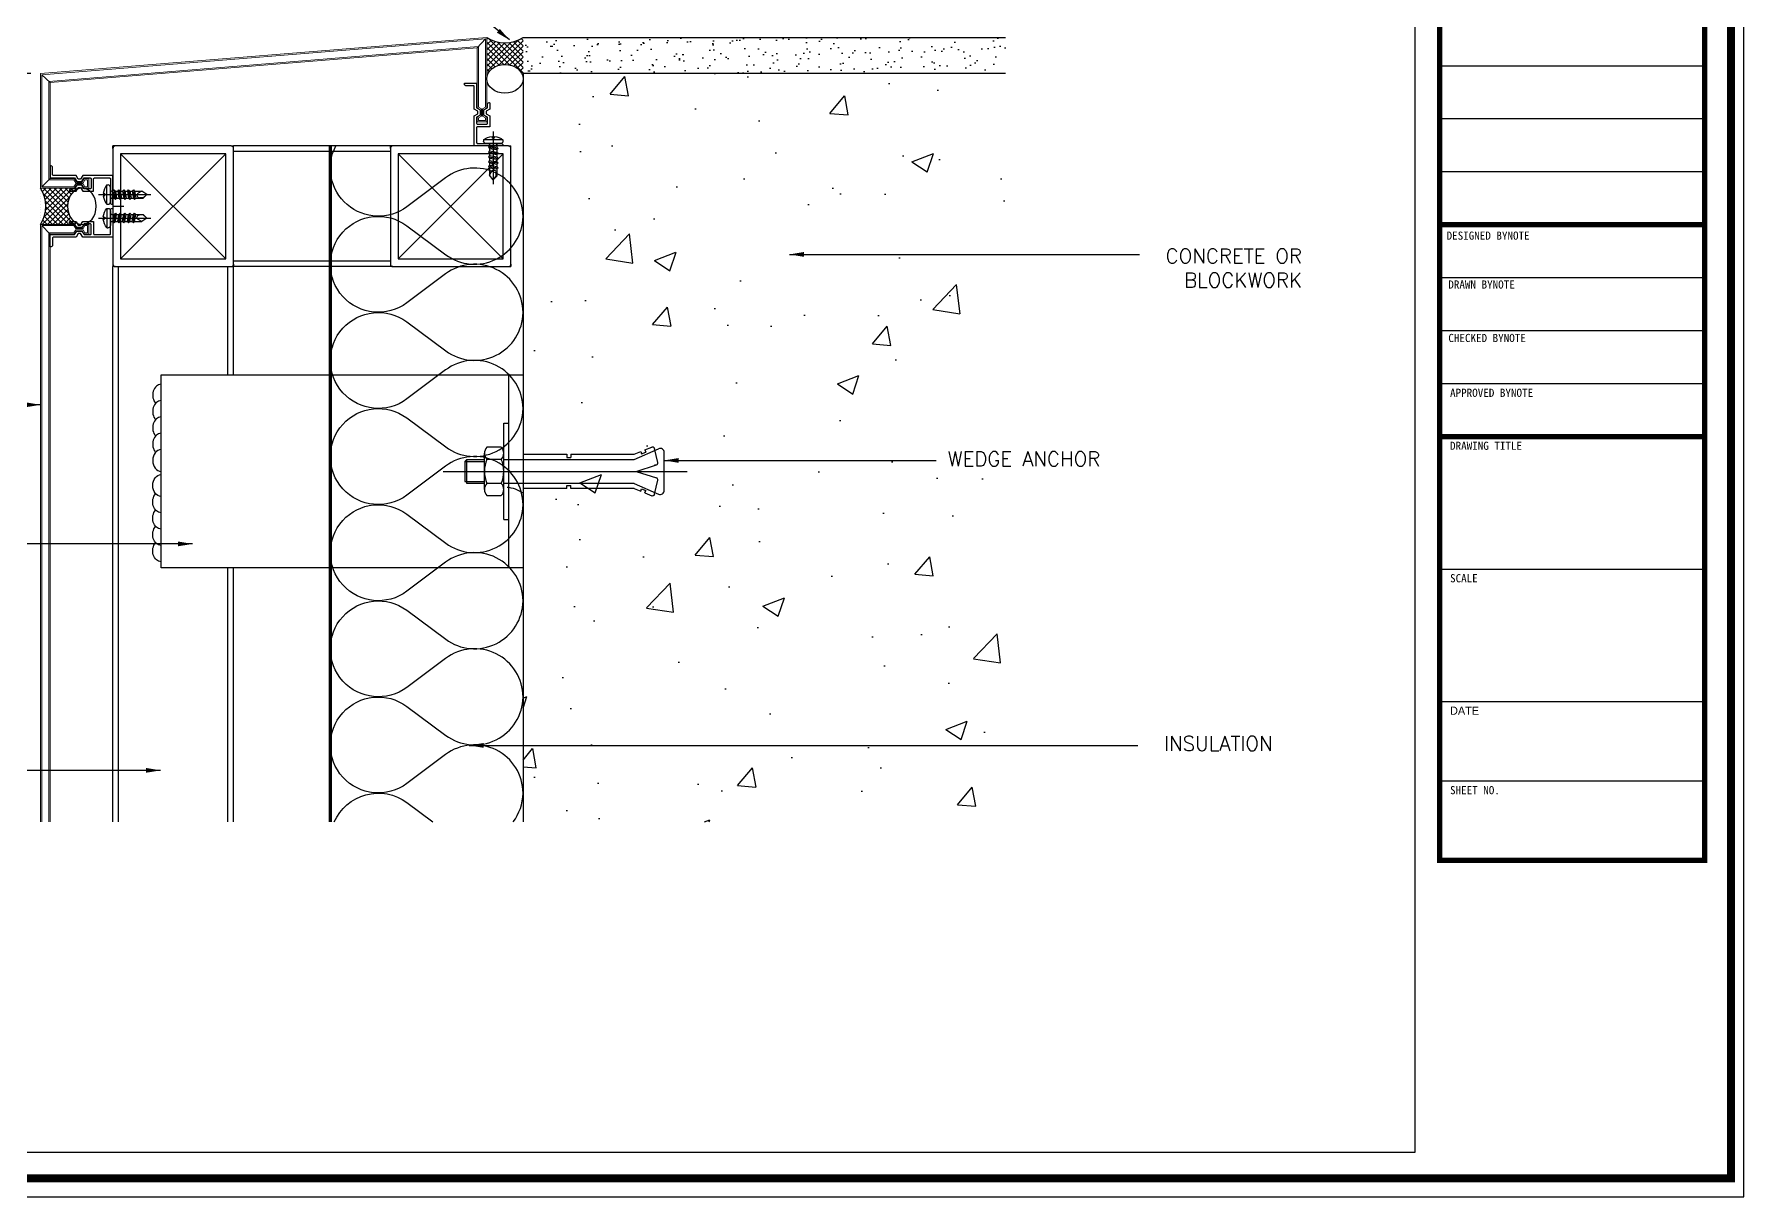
# Model space of a CAD drawing. Header units: millimetres. Extents: x 7297 to 60227, y -7497 to 19324.
# Drawn here: x 22364 to 23072, y 9646 to 10128 of the extents above; entities that cross this region are included whole.
import ezdxf

# ---------------------------------------------------------------- set-up
doc = ezdxf.new("R2010")
doc.units = ezdxf.units.MM
doc.layers.add('NS_AL_PANEL', color=32, linetype='Continuous', lineweight=9)
for name, color, linetype in [('NS_BRACKET_NUTS', 1, 'Continuous'), ('NS_CAULKING', 8, 'Continuous'), ('NS_COL_GREEN', 3, 'Continuous'), ('NS_COL_RED', 1, 'Continuous'), ('NS_COL_WHITE', 7, 'Continuous'), ('NS_CON', 8, 'Continuous'), ('NS_CON_LINE', 2, 'Continuous'), ('NS_DIM', 1, 'Continuous'), ('NS_FORM', 7, 'Continuous'), ('NS_FRAME', 253, 'Continuous'), ('NS_INSUL', 8, 'Continuous'), ('NS_PIPE_FRAME', 2, 'Continuous'), ('NS_RIVET_SCREW', 1, 'Continuous'), ('NS_TEXT', 2, 'Continuous'), ('NS_WATERPROOF', 150, 'Continuous'), ('NS_WELD', 1, 'Continuous')]:
    doc.layers.add(name, color=color, linetype=linetype)
doc.styles.add('Expo M', font='Expo M.ttf')
doc.styles.add('style1', font='simplex.shx')
doc.dimstyles.new('N-SPACE', dxfattribs={"dimscale": 4, "dimtxt": 1.8, "dimasz": 1.5, "dimexe": 1, "dimexo": 1, "dimgap": 1, "dimtad": 1, "dimtoh": 1, "dimdec": 1, "dimzin": 1, "dimdsep": 46, "dimtxsty": 'Expo M', "dimcen": 2, "dimclrd": 1, "dimclre": 1, "dimclrt": 2, "dimadec": 1, "dimazin": 0, "dimtfac": 1, "dimtdec": 1, "dimtix": 1, "dimtmove": 1, "dimatfit": 3, "dimfxl": 1, "dimtolj": 1, "dimtzin": 1, "dimarcsym": 0})

# ---------------------------------------------------------------- blocks, each defined once
blk = doc.blocks.new('AL-TEMPLATE')
at = {"color": 8}
for p, q in [((2716.82, 1276.49), (2800.02, 1276.49)), ((2716.82, 1259.85), (2800.02, 1259.85)), ((2716.82, 1243.21), (2800.02, 1243.21)), ((2716.82, 1209.93), (2800.02, 1209.93)), ((2716.82, 1193.29), (2800.02, 1193.29)), ((2716.82, 1176.65), (2800.02, 1176.65)), ((2716.82, 1118.41), (2800.02, 1118.41)), ((2716.82, 1076.81), (2800.02, 1076.81)), ((2716.82, 1051.85), (2800.02, 1051.85))]:
    blk.add_line(p, q, dxfattribs=at)
at = {"color": 7, "ltscale": 2}
blk.add_lwpolyline([(1972.34, 1515.25), (1972.34, 921.25), (2812.34, 921.25), (2812.34, 1515.25)], close=True, dxfattribs=at)
at = {"color": 8}
for points, const_width in [([(1976.34, 1509.45), (2808.34, 1509.45), (2808.34, 927.05), (1976.34, 927.05)], 2.5), ([(2716.82, 1409.8), (2800.02, 1409.8), (2800.02, 1026.89), (2716.82, 1026.89)], 1.66)]:
    blk.add_lwpolyline(points, close=True, dxfattribs=dict(at, const_width=const_width))
at = {"color": 9}
blk.add_lwpolyline([(1984.07, 1501.32), (2709.08, 1501.32), (2709.08, 935.18), (1984.07, 935.18)], close=True, dxfattribs=at)
at = {"color": 8, "const_width": 1.66}
for points in [[(2716.82, 1226.57), (2800.02, 1226.57)], [(2716.82, 1160.01), (2800.02, 1160.01)]]:
    blk.add_lwpolyline(points, dxfattribs=at)
at = {"color": 8, "attachment_point": 1}
for s, insert, char_height, width in [('DESIGNED BYNOTE', (2719.01, 1224.39), 2.5559, 438.9676), ('DRAWN BYNOTE', (2719.56, 1209.04), 2.5559, 438.9676), ('CHECKED BYNOTE', (2719.56, 1192.25), 2.5559, 438.9676), ('APPROVED BYNOTE', (2720.1, 1175.04), 2.5559, 438.9676), ('DRAWING TITLE', (2720.1, 1158.4), 2.5559, 438.9675), ('SCALE', (2720.1, 1116.8), 2.556, 438.9675), ('{\\fﾱﾼﾸﾲ|b0|i0|c129|p49;DATE}', (2720.1, 1075.2), 2.5559, 438.9675), ('SHEET NO.', (2720.1, 1050.24), 2.556, 438.9675)]:
    blk.add_mtext(s, dxfattribs=dict(at, insert=insert, char_height=char_height, width=width))
blk = doc.blocks.new('*D377')
at = {"layer": 'NS_DIM', "color": 1, "lineweight": -2, "transparency": 16777216}
for p, q in [((22466.45, 10342.34), (22111.74, 10342.34)), ((22115.74, 10118.06), (22115.74, 10336.34)), ((22362.45, 10112.06), (22111.74, 10112.06))]:
    blk.add_line(p, q, dxfattribs=at)
at = {"layer": 'NS_DIM', "color": 1, "transparency": 16777216}
for points in [[(22114.74, 10336.34), (22116.74, 10336.34), (22115.74, 10342.34)], [(22114.74, 10118.06), (22116.74, 10118.06), (22115.74, 10112.06)]]:
    blk.add_solid(points, dxfattribs=at)
at = {"layer": 'NS_DIM', "color": 2, "transparency": 16777216, "insert": (22107.96, 10227.2), "char_height": 7.2, "attachment_point": 5, "rotation": 90, "style": 'Expo M'}
blk.add_mtext('\\A1;WINDOW "DIM"', dxfattribs=at)
blk = doc.blocks.new('*U98')
for p, q in [((1, 50), (0, 50)), ((0, 49), (0, 50)), ((49, 50), (1, 50)), ((49, 50), (50, 50)), ((50, 49), (50, 50)), ((0, 49), (0, 1)), ((3.2, 3.2), (46.8, 46.8)), ((46.8, 3.2), (3.2, 46.8)), ((50, 1), (50, 49)), ((0, 1), (0, 0)), ((1, 0), (0, 0)), ((50, 1), (50, 0)), ((1, 0), (49, 0)), ((49, 0), (50, 0))]:
    blk.add_line(p, q)
blk.add_lwpolyline([(3.2, 46.8), (3.2, 3.2), (46.8, 3.2), (46.8, 46.8)], close=True)
for centre, start, end in [((1, 49), 90, 180), ((49, 49), 0, 90), ((1, 1), 180, 270), ((49, 1), 270, 0)]:
    blk.add_arc(centre, 1, start, end)
blk = doc.blocks.new('피스')
for p, q in [((-4, 1.5), (-4, 1)), ((-4, 1.5), (4, 1.5)), ((-3, 0), (3, 0)), ((-0.5, 2.98), (-0.4, 2.3)), ((-0.4, 2.3), (0.4, 2.3)), ((0, 4.99), (0, -16.77)), ((0.5, 2.98), (0.4, 2.3)), ((4, 1.5), (4, 1)), ((2, -1.5), (-2, -2)), ((-1.5, -1.5), (-2, -2)), ((-2, -2), (-1.5, -2.5)), ((-1.5, -3.5), (-2, -4)), ((2, -3.5), (-2, -4)), ((-2, -4), (-1.5, -4.5)), ((-1.5, -5.5), (-2, -6)), ((2, -5.5), (-2, -6)), ((-2, -6), (-1.5, -6.5)), ((-1.5, -0.5), (-1.5, -1.5)), ((1.5, -1), (-1.5, -1.5)), ((1.5, -2), (-1.5, -2.5)), ((-1.5, -2.5), (-1.5, -3.5)), ((1.5, -3), (-1.5, -3.5)), ((1.5, -4), (-1.5, -4.5)), ((-1.5, -4.5), (-1.5, -5.5)), ((1.5, -5), (-1.5, -5.5)), ((1.5, -6), (-1.5, -6.5)), ((-1.5, -6.5), (-1.5, -7.5)), ((1.5, -7), (-1.5, -7.5)), ((1.5, -0.5), (1.5, -1)), ((1.5, -1), (2, -1.5)), ((2, -1.5), (1.5, -2)), ((1.5, -2), (1.5, -3)), ((1.5, -3), (2, -3.5)), ((2, -3.5), (1.5, -4)), ((1.5, -4), (1.5, -5)), ((1.5, -5), (2, -5.5)), ((2, -5.5), (1.5, -6)), ((1.5, -6), (1.5, -7)), ((1.5, -7), (2, -7.5)), ((-1.5, -7.5), (-2, -8)), ((2, -7.5), (-2, -8)), ((-2, -8), (-1.5, -8.5)), ((-1.5, -9.5), (-2, -10)), ((2, -9.5), (-2, -10)), ((-2, -10), (-1.5, -10.5)), ((1.5, -8), (-1.5, -8.5)), ((-1.5, -8.5), (-1.5, -9.5)), ((1.5, -9), (-1.5, -9.5)), ((1.5, -10), (-1.5, -10.5)), ((-1.5, -10.5), (-1.5, -13.5)), ((0, -15), (-1.5, -13.5)), ((-1.27, -13.54), (-1.27, -11.97)), ((0, -15), (-1.27, -13.54)), ((0, -15), (1.5, -13.03)), ((1.5, -13.03), (0.6, -11.47)), ((2, -7.5), (1.5, -8)), ((1.5, -8), (1.5, -9)), ((1.5, -9), (2, -9.5)), ((2, -9.5), (1.5, -10)), ((1.5, -10), (1.5, -13.03))]:
    blk.add_line(p, q)
for centre, radius, start, end in [((0, -3.08), 6.08, 94.71456, 131.11209), ((-3, 1), 1, 180, 270), ((-2, -0.5), 0.5, 0, 90), ((0, -3.08), 6.08, 48.88791, 85.28544), ((2, -0.5), 0.5, 90, 180), ((3, 1), 1, 270, 0), ((-0.27, -11.97), 1, 30.08633, 180)]:
    blk.add_arc(centre, radius, start, end)
blk = doc.blocks.new('N-SCREW')
blk.add_blockref('피스', (17.25, -1.03))
blk = doc.blocks.new('CM-01')
blk.add_line((350154.88, -506676.53, 0), (350154.88, -506672, 0))
at = {"elevation": 0}
for points in [[(350142.13, -506676.53), (350142.13, -506689.03), (350143.63, -506689.91), (350143.63, -506690.93), (350142.13, -506691.82), (350142.13, -506701.13, -0.414214), (350141.73, -506701.53), (350138.73, -506701.53, 0.414214), (350138.13, -506702.13), (350138.13, -506702.53), (350143.13, -506702.53), (350143.13, -506692.39), (350144.63, -506691.51), (350144.63, -506689.34), (350143.13, -506688.46), (350143.13, -506685.93, -0.414214), (350143.53, -506685.53), (350147.23, -506685.53, -0.414214), (350147.63, -506685.93), (350147.63, -506688.46), (350146.13, -506689.34), (350146.13, -506691.51), (350147.63, -506692.39), (350147.63, -506693.83, 0.414214), (350148.33, -506694.53, 0.414214), (350148.63, -506694.23), (350148.63, -506691.82), (350147.13, -506690.93), (350147.13, -506689.91), (350148.63, -506689.03), (350148.63, -506684.53), (350143.53, -506684.53, -0.414214), (350143.13, -506684.13), (350143.13, -506677.93, -0.414214), (350143.53, -506677.53), (350149.73, -506677.53), (350150.03, -506677.23), (350150.33, -506677.53), (350153.43, -506677.53, 0.414214), (350154.03, -506676.93), (350154.03, -506676.53), (350142.13, -506676.53)], [(350167.63, -506676.53), (350167.63, -506689.03), (350166.13, -506689.91), (350166.13, -506690.93), (350167.63, -506691.82), (350167.63, -506701.13, 0.414214), (350168.03, -506701.53), (350171.03, -506701.53, -0.414214), (350171.63, -506702.13), (350171.63, -506702.53), (350166.63, -506702.53), (350166.63, -506692.39), (350165.13, -506691.51), (350165.13, -506689.34), (350166.63, -506688.46), (350166.63, -506685.93, 0.414214), (350166.23, -506685.53), (350162.53, -506685.53, 0.414214), (350162.13, -506685.93), (350162.13, -506688.46), (350163.63, -506689.34), (350163.63, -506691.51), (350162.13, -506692.39), (350162.13, -506693.83, -0.414214), (350161.43, -506694.53, -0.414214), (350161.13, -506694.23), (350161.13, -506691.82), (350162.63, -506690.93), (350162.63, -506689.91), (350161.13, -506689.03), (350161.13, -506684.53), (350166.23, -506684.53, 0.414214), (350166.63, -506684.13), (350166.63, -506677.93, 0.414214), (350166.23, -506677.53), (350160.03, -506677.53), (350159.73, -506677.23), (350159.43, -506677.53), (350156.33, -506677.53, -0.414214), (350155.73, -506676.93), (350155.73, -506676.53), (350167.63, -506676.53)]]:
    blk.add_lwpolyline(points, format="xyb", dxfattribs=at)
at = {"rotation": 180}
blk.add_blockref('N-SCREW', (350167.28, -506678.55, 0), dxfattribs=at)
at = {"xscale": -1, "rotation": 180}
blk.add_blockref('N-SCREW', (350142.48, -506678.55, 0), dxfattribs=at)

msp = doc.modelspace()

# ---------------------------------------------------------------- hatches: boundary and pattern name
at = {"layer": 'NS_CAULKING'}
h = msp.add_hatch(dxfattribs=at)
h.set_pattern_fill('ANSI37', color=256, scale=0.5, style=0)
h.set_pattern_definition([(45, (-3566.006, -27607.0722), (-1.122532015, 1.122532015), []), (135, (-3566.006, -27607.0722), (-1.122532015, -1.122532015), [])])
edge = h.paths.add_edge_path()
edge.add_ellipse((22558.95, 10109.91), major_axis=(-7.5, 0), ratio=0.793089, start_angle=180, end_angle=360)
edge.add_line((22551.45, 10109.91), (22551.45, 10127.06))
edge.add_arc((22558.95, 10138.26), 13.48, 236.20705, 303.79295)
edge.add_line((22566.45, 10127.06), (22566.45, 10109.91))
h = msp.add_hatch(dxfattribs=at)
h.set_pattern_fill('ANSI37', color=256, scale=0.5, angle=-90, style=0)
h.set_pattern_definition([(315, (-16014.6067, 36182.0162), (1.122532015, 1.122532015), []), (45, (-16014.6067, 36182.0162), (-1.122532015, 1.122532015), [])])
edge = h.paths.add_edge_path()
edge.add_ellipse((22383.6, 10057.06), major_axis=(0, 7.5), ratio=0.793089, start_angle=0, end_angle=180, ccw=False)
edge.add_line((22383.6, 10064.56), (22366.45, 10064.56))
edge.add_arc((22355.25, 10057.06), 13.48, -33.79295, 33.79295, ccw=False)
edge.add_line((22366.45, 10049.56), (22383.6, 10049.56))
at = {"layer": 'NS_CON', "ltscale": 0.5}
h = msp.add_hatch(dxfattribs=at)
h.set_pattern_fill('AR-SAND', color=256, scale=5, angle=-90)
h.set_pattern_definition([(307.5, (-119714.544, 3205214.429), (9.634118845, 0.31496679), [0, -7.6, 0, -8.5, 0, -8.125]), (277.5, (-119714.544, 3205214.429), (14.110730326, -8.848883526), [0, -4.1, 0, -6.85, 0, -2.625]), (237.5, (-119714.544, 3205220.579), (0.028295268, -15.570709309), [0, -2.5, 0, -9, 0, -11.75]), (227.5, (-119714.544, 3205220.579), (4.388377825, -15.030633023), [0, -1.25, 0, -5.9, 0, -6.75])])
h.paths.add_polyline_path([(22766.45, 10127.06), (22766.45, 10112.06), (22566.45, 10112.06), (22566.45, 10127.06)])
at = {"layer": 'NS_CON'}
h = msp.add_hatch(dxfattribs=at)
h.set_pattern_fill('AR-CONC', color=256, scale=0.5, style=0)
h.set_pattern_definition([(50, (24675.86, -2108.224), (91.09233, -7.96954), [9.525, -104.775]), (355, (24675.86, -2108.22), (-17.6217, 95.5284), [7.62, -83.8203]), (100.45144, (24683.45, -2108.89), (73.4706, 87.5589), [8.095, -89.0451]), (46.1842, (24675.86, -2082.82), (135.5395, -21.0212), [14.2875, -157.1625]), (96.6356, (24687.16, -2084.58), (118.702, 123.713), [12.1425, -133.5678]), (351.1842, (24675.86, -2082.82), (118.702, 123.713), [11.43, -125.7299]), (21, (24688.56, -2089.174), (75.8072, -51.1326), [9.525, -104.775]), (326, (24688.56, -2089.17), (30.901, 92.094), [7.62, -83.82]), (71.45144, (24694.88, -2093.436), (106.7082, 40.9614), [8.095, -89.045]), (37.5, (24675.862, -2108.224), (1.5443, 42.27752), [0, -82.804, 0, -85.09, 0, -84.1375]), (7.5, (24675.86, -2108.224), (33.40983, 50.09029), [0, -48.514, 0, -80.899, 0, -32.0675]), (327.5, (24647.54, -2108.224), (67.7953, -2.86437), [0, -31.75, 0, -99.06, 0, -131.445]), (317.5, (24634.84, -2108.224), (74.0646, 12.71325), [0, -41.275, 0, -65.786, 0, -93.345])])
h.paths.add_polyline_path([(22566.45, 9801.84), (22766.45, 9801.84), (22766.45, 10112.06), (22566.45, 10112.06)])

# ---------------------------------------------------------------- linework, layer by layer
at = {"layer": 'NS_AL_PANEL'}
for p, q in [((22551.45, 10127.06), (22366.45, 10112.06)), ((22550.95, 10126.51), (22366.95, 10111.6)), ((22547.45, 10122.72), (22550.95, 10126.51)), ((22551.49, 10126.56), (22551.45, 10126.56)), ((22547.95, 10123.26), (22369.95, 10108.83)), ((22547.45, 10122.72), (22370.45, 10108.37)), ((22366.45, 10112.06), (22366.45, 10064.52)), ((22366.95, 10111.6), (22366.95, 10065.06)), ((22370.45, 10108.37), (22366.95, 10111.6)), ((22369.95, 10108.83), (22369.95, 10068.06)), ((22370.45, 10108.37), (22370.45, 10068.56)), ((22370.43, 10068.56), (22366.93, 10065.06)), ((22370.43, 10045.56), (22366.93, 10049.06))]:
    msp.add_line(p, q, dxfattribs=at)
for points in [[(22551.45, 10127.06), (22551.45, 10097.91), (22550.2, 10097.18), (22550.2, 10094.73), (22551.45, 10093.99), (22551.45, 10092.06), (22547.45, 10092.06), (22547.45, 10093.99), (22548.7, 10094.73), (22548.7, 10097.18), (22547.45, 10097.91), (22547.45, 10122.72)], [(22550.95, 10126.51), (22550.95, 10098.2), (22549.7, 10097.47), (22549.7, 10094.44), (22550.95, 10093.71), (22550.95, 10092.56), (22547.95, 10092.56), (22547.95, 10093.71), (22549.2, 10094.44), (22549.2, 10097.47), (22547.95, 10098.2), (22547.95, 10123.26)]]:
    msp.add_lwpolyline(points, dxfattribs=at)
at = {"layer": 'NS_AL_PANEL', "elevation": 0}
for points in [[(22366.45, 10064.56), (22380.59, 10064.56), (22381.33, 10065.81), (22383.78, 10065.81), (22384.52, 10064.56), (22386.45, 10064.56), (22386.45, 10068.56), (22384.52, 10068.56), (22383.78, 10067.31), (22381.33, 10067.31), (22380.59, 10068.56), (22370.45, 10068.56)], [(22366.95, 10065.06), (22380.31, 10065.06), (22381.04, 10066.31), (22384.07, 10066.31), (22384.8, 10065.06), (22385.95, 10065.06), (22385.95, 10068.06), (22384.8, 10068.06), (22384.07, 10066.81), (22381.04, 10066.81), (22380.31, 10068.06), (22369.95, 10068.06)], [(22366.45, 10049.56), (22380.59, 10049.56), (22381.33, 10048.31), (22383.78, 10048.31), (22384.52, 10049.56), (22386.45, 10049.56), (22386.45, 10045.56), (22384.52, 10045.56), (22383.78, 10046.81), (22381.33, 10046.81), (22380.59, 10045.56), (22370.45, 10045.56)], [(22366.45, 10049.56), (22366.45, 9801.84)], [(22366.95, 10049.06), (22380.31, 10049.06), (22381.04, 10047.81), (22384.07, 10047.81), (22384.8, 10049.06), (22385.95, 10049.06), (22385.95, 10046.06), (22384.8, 10046.06), (22384.07, 10047.31), (22381.04, 10047.31), (22380.31, 10046.06), (22369.95, 10046.06)], [(22366.95, 10049.03), (22366.95, 9801.84)], [(22369.95, 10046.03), (22369.95, 9801.84)], [(22370.45, 10045.56), (22370.45, 9801.84)]]:
    msp.add_lwpolyline(points, dxfattribs=at)
at = {"layer": 'NS_BRACKET_NUTS'}
for p, q in [((22560.45, 9987.16), (22560.45, 9907.16)), ((22558.45, 9967.16), (22560.45, 9967.16)), ((22558.45, 9927.16), (22558.45, 9967.16)), ((22612.45, 9952.16), (22622.62, 9956.56)), ((22616.96, 9956.04), (22619.88, 9957.21)), ((22616.96, 9956.04), (22617.3, 9955.13)), ((22622.29, 9950.82), (22621, 9956.61)), ((22542.26, 9951.32), (22543.1, 9952.16)), ((22542.26, 9951.32), (22542.26, 9942.99)), ((22542.26, 9951.32), (22550.46, 9951.32)), ((22543.1, 9942.16), (22543.1, 9952.16)), ((22543.1, 9952.16), (22550.46, 9952.16)), ((22550.45, 9939.66), (22550.45, 9954.66)), ((22557.44, 9952.16), (22551.45, 9952.16)), ((22558.45, 9939.66), (22558.45, 9954.66)), ((22558.45, 9952.16), (22612.45, 9952.16)), ((22566.45, 9954.24), (22584.62, 9954.24)), ((22584.62, 9954.24), (22584.62, 9952.99)), ((22584.62, 9952.99), (22586.29, 9952.99)), ((22586.29, 9954.24), (22586.29, 9952.99)), ((22586.29, 9954.24), (22612.45, 9954.24)), ((22612.45, 9954.24), (22615.24, 9955.35)), ((22613.29, 9947.16), (22621.73, 9949.84)), ((22615.24, 9955.35), (22615.61, 9954.44)), ((22615.61, 9954.44), (22617.3, 9955.13)), ((22624.95, 9939.28), (22624.95, 9955.03)), ((22533.29, 9947.16), (22634.54, 9947.16)), ((22542.26, 9942.99), (22550.47, 9942.99)), ((22550.47, 9942.16), (22543.1, 9942.16)), ((22557.44, 9942.16), (22551.45, 9942.16)), ((22612.45, 9942.16), (22558.45, 9942.16)), ((22612.45, 9942.16), (22622.62, 9937.75)), ((22613.29, 9947.16), (22621.73, 9944.47)), ((22621, 9937.7), (22622.29, 9943.49)), ((22584.62, 9940.07), (22566.45, 9940.07)), ((22584.62, 9940.07), (22584.62, 9941.32)), ((22584.62, 9941.32), (22586.29, 9941.32)), ((22586.29, 9940.07), (22586.29, 9941.32)), ((22612.45, 9940.07), (22586.29, 9940.07)), ((22612.45, 9940.07), (22615.24, 9938.96)), ((22615.24, 9938.96), (22615.61, 9939.87)), ((22615.61, 9939.87), (22617.3, 9939.18)), ((22616.96, 9938.27), (22617.3, 9939.18)), ((22616.96, 9938.27), (22619.88, 9937.1)), ((22558.45, 9927.16), (22560.45, 9927.16))]:
    msp.add_line(p, q, dxfattribs=at)
msp.add_lwpolyline([(22566.45, 9907.16), (22416.45, 9907.16), (22416.45, 9987.16), (22566.45, 9987.16)], close=True, dxfattribs=at)
msp.add_lwpolyline([(22557.44, 9942.16, 0.202073), (22557.44, 9952.16, 0.404145), (22557.44, 9957.16), (22551.46, 9957.16, 0.404145), (22551.46, 9952.16, 0.202073), (22551.46, 9942.16, 0.404145), (22551.46, 9937.16), (22557.44, 9937.16, 0.404145)], format="xyb", close=True, dxfattribs=at)
for centre, radius, start, end in [((22620.19, 9956.43), 0.833, 12.52881, 111.80141), ((22623.29, 9955.03), 1.67, 0, 113.42869), ((22621.47, 9950.64), 0.833, 287.65012, 12.52881), ((22621.47, 9943.68), 0.833, 347.47119, 72.34988), ((22558.14, 9925.61), 15.03, 56.43829, 83.55713), ((22620.19, 9937.88), 0.833, 248.19859, 347.47119), ((22623.29, 9939.28), 1.67, 246.57131, 0)]:
    msp.add_arc(centre, radius, start, end, dxfattribs=at)
at = {"layer": 'NS_CAULKING'}
for centre, start, end in [((22558.95, 10138.26), 236.20705, 303.79295), ((22355.22, 10057.06), 326.20705, 33.79295)]:
    msp.add_arc(centre, 13.48, start, end, dxfattribs=at)
msp.add_ellipse((22558.95, 10109.91), major_axis=(-7.5, 0), ratio=0.793089, dxfattribs=at)
msp.add_ellipse((22558.95, 10109.91), major_axis=(-7.5, 0), ratio=0.793089, dxfattribs=at)
at = {"layer": 'NS_CAULKING', "extrusion": (0, 0, -1)}
msp.add_ellipse((22383.6, 10057.06, 0), major_axis=(0, 7.5), ratio=0.793089, dxfattribs=at)
msp.add_ellipse((22383.6, 10057.06, 0), major_axis=(0, 7.5), ratio=0.793089, dxfattribs=at)
at = {"layer": 'NS_COL_GREEN', "elevation": 0}
msp.add_lwpolyline([(22546.2, 10082.06), (22546.2, 10094.56), (22547.7, 10095.44), (22547.7, 10096.46), (22546.2, 10097.35), (22546.2, 10106.66, 0.414214), (22545.8, 10107.06), (22542.8, 10107.06, -0.414214), (22542.2, 10107.66), (22542.2, 10108.06), (22547.2, 10108.06), (22547.2, 10097.92), (22548.7, 10097.04), (22548.7, 10094.87), (22547.2, 10093.99), (22547.2, 10091.46, 0.414214), (22547.6, 10091.06), (22551.3, 10091.06, 0.414214), (22551.7, 10091.46), (22551.7, 10093.99), (22550.2, 10094.87), (22550.2, 10097.04), (22551.7, 10097.92), (22551.7, 10099.36, -0.414214), (22552.4, 10100.06, -0.414214), (22552.7, 10099.76), (22552.7, 10097.35), (22551.2, 10096.46), (22551.2, 10095.44), (22552.7, 10094.56), (22552.7, 10090.06), (22547.6, 10090.06, 0.414214), (22547.2, 10089.66), (22547.2, 10083.46, 0.414214), (22547.6, 10083.06), (22553.8, 10083.06), (22554.1, 10082.76), (22554.4, 10083.06), (22557.5, 10083.06, -0.414214), (22558.1, 10082.46), (22558.1, 10082.06), (22546.2, 10082.06)], format="xyb", dxfattribs=at)
at = {"layer": 'NS_COL_RED', "ltscale": 0.5}
msp.add_line((22566.45, 10127.06), (22766.45, 10127.06), dxfattribs=at)
at = {"layer": 'NS_CON_LINE'}
for p, q in [((22766.45, 10112.06), (22566.45, 10112.06)), ((22566.45, 10112.06), (22566.45, 9801.84))]:
    msp.add_line(p, q, dxfattribs=at)
at = {"layer": 'NS_FRAME'}
for p, q in [((22511.45, 10082.06), (22446.45, 10082.06)), ((22396.45, 9801.84), (22396.45, 10032.06)), ((22396.45, 9936.24), (22396.45, 10032.06)), ((22446.45, 9987.16), (22446.45, 10032.06)), ((22446.45, 9987.16), (22446.45, 10032.06)), ((22511.45, 10032.06), (22446.45, 10032.06)), ((22446.45, 9801.84), (22446.45, 9907.16))]:
    msp.add_line(p, q, dxfattribs=at)
at = {"layer": 'NS_FRAME', "ltscale": 8}
for p, q in [((22511.45, 10079.76), (22446.45, 10079.76)), ((22511.45, 10034.36), (22446.45, 10034.36)), ((22398.75, 9801.84), (22398.75, 10032.06)), ((22398.75, 9936.24), (22398.75, 10032.06)), ((22444.15, 9987.16), (22444.15, 10032.06)), ((22444.15, 9987.16), (22444.15, 10032.06)), ((22444.15, 9801.84), (22444.15, 9907.16))]:
    msp.add_line(p, q, dxfattribs=at)
at = {"layer": 'NS_INSUL'}
for points in [[(22562.33, 9801.84, 0.160965), (22566.45, 9813.76, 0.615926), (22534.33, 9829.8), (22518.3, 9817.78, -1.982887), (22518.25, 9849.76), (22534.38, 9837.74, 0.611246), (22566.45, 9853.61, 0.615926), (22534.33, 9869.65), (22518.3, 9857.63, -1.982887), (22518.25, 9889.61), (22534.38, 9877.59, 0.611246), (22566.45, 9893.46, 0.615925), (22534.33, 9909.5), (22518.3, 9897.48, -1.982887), (22518.25, 9929.46), (22534.38, 9917.44, 0.611245), (22566.45, 9933.31, 0.615926), (22534.33, 9949.35), (22518.3, 9937.33, -1.982887), (22518.25, 9969.31), (22534.38, 9957.29, 0.611245), (22566.45, 9973.17, 0.615926), (22534.33, 9989.2), (22518.3, 9977.18, -1.982887), (22518.25, 10009.16), (22534.38, 9997.15, 0.611245), (22566.45, 10013.02, 0.615926), (22534.33, 10029.05), (22518.3, 10017.04, -1.982887), (22518.25, 10049.01), (22534.38, 10037, 0.611245), (22566.45, 10052.87, 0.615926), (22534.33, 10068.91), (22518.3, 10056.89, -0.796384), (22488.83, 10082.06)], [(22488.22, 9801.84, -0.4815), (22518.25, 9809.9), (22529.08, 9801.84)]]:
    msp.add_lwpolyline(points, format="xyb", dxfattribs=at)
at = {"layer": 'NS_WATERPROOF', "ltscale": 25, "const_width": 1.33}
msp.add_lwpolyline([(22486.57, 9801.84), (22486.57, 10082.06)], dxfattribs=at)
at = {"layer": 'NS_WELD'}
for centre, end_param in [((22416.45, 9978.77), 5.560451), ((22416.45, 9971.99), 5.560451), ((22416.45, 9965.22), 5.560451), ((22416.45, 9958.45), 5.560451), ((22416.45, 9951.68), 6.283185)]:
    msp.add_ellipse(centre, major_axis=(0, -4.52), ratio=0.772837, start_param=3.141593, end_param=end_param, dxfattribs=at)
at = {"layer": 'NS_WELD', "extrusion": (0, 0, -1)}
for centre, major_axis, start_param, end_param in [((22416.45, 9941.31), (0, 4.52), 3.141593, 6.283185), ((22416.45, 9934.54), (0, -4.52), 0, 2.418858), ((22416.45, 9927.77), (0, -4.52), 0, 2.418858), ((22416.45, 9920.99), (0, -4.52), 0, 2.418858), ((22416.45, 9914.22), (0, -4.52), 0, 2.418858)]:
    msp.add_ellipse(centre, major_axis=major_axis, ratio=0.772837, start_param=start_param, end_param=end_param, dxfattribs=at)

# ---------------------------------------------------------------- block references
at = {"layer": 'NS_COL_WHITE', "rotation": 270}
msp.add_blockref('CM-01', (529072.98, 360211.93, 0), dxfattribs=at)
at = {"layer": 'NS_FORM', "xscale": 1.32, "yscale": 1.32, "zscale": 1.32}
msp.add_blockref('AL-TEMPLATE', (19360.14, 8430.39), dxfattribs=at)
at = {"layer": 'NS_PIPE_FRAME'}
for p in [(22396.45, 10032.06), (22511.45, 10032.06)]:
    msp.add_blockref('*U98', p, dxfattribs=at)
at = {"layer": 'NS_RIVET_SCREW', "xscale": -1}
msp.add_blockref('N-SCREW', (22571.35, 10084.08), dxfattribs=at)

# ---------------------------------------------------------------- texts
at = {"layer": 'NS_TEXT', "char_height": 6, "style": 'style1'}
for s, insert, width, attachment_point in [('CONCRETE OR \\PBLOCKWORK', (22889.32, 10023.45), 147.6327, 9), ('WEDGE ANCHOR', (22742.45, 9949.35), 77.3177, 7), ('INSULATION', (22877.16, 9837.37), 147.6327, 3)]:
    msp.add_mtext(s, dxfattribs=dict(at, insert=insert, width=width, attachment_point=attachment_point))

# ---------------------------------------------------------------- dimensions: what is measured, and where the dimension line sits
at = {"layer": 'NS_DIM'}
dim = msp.add_linear_dim(base=(22115.74, 10342.34), p1=(22366.45, 10112.06), p2=(22470.45, 10342.34), angle=90, text='WINDOW "DIM"', dimstyle='N-SPACE', dxfattribs=at)
dim.commit()
dim.dimension.update_dxf_attribs({"geometry": '*D377', "text_midpoint": (22107.96, 10227.2)})

# ---------------------------------------------------------------- leaders
for points in [[(22560.85, 10126), (22496.78, 10178.52)], [(22676.86, 10037.11), (22821.94, 10037.11)], [(22366.45, 9974.77), (22282.92, 9974.77)], [(22624.95, 9951.71), (22737.68, 9951.71)], [(22429.48, 9917.11), (22282.92, 9917.11)], [(22544.08, 9833.57), (22821.32, 9833.57)], [(22416.2, 9823.23), (22282.92, 9823.23)]]:
    msp.add_leader(points, dimstyle='N-SPACE', dxfattribs=at)

doc.saveas('drawing.dxf')
